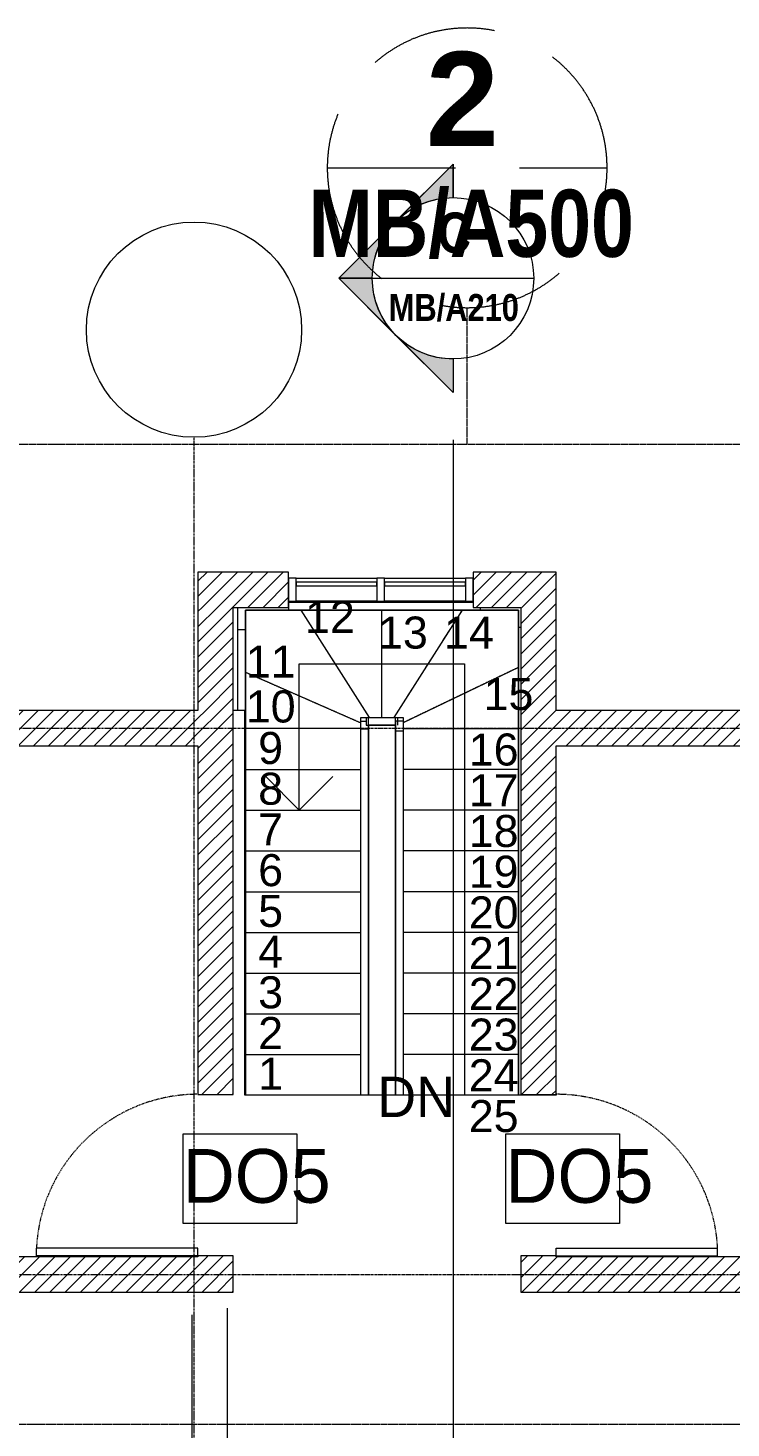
# Model space of a CAD drawing. Header units: inches. Extents: x 22 to 382261, y 22 to 371281.
# Drawn here: x 189958 to 194530, y 66043 to 75153 of the extents above; entities that cross this region are included whole.
import ezdxf

# ---------------------------------------------------------------- set-up
doc = ezdxf.new("R2010")
doc.units = ezdxf.units.IN
doc.header["$MEASUREMENT"] = 0
for name, pattern in [('Abgebrochen', [7.14375, 4.7625, -2.38125]), ('Dash', [6.35, 3.175, -3.175]), ('Grid Line 1_2_', [22.225, 12.7, -3.175, 3.175, -3.175]), ('Hidden 1_8_', [4.7625, 3.175, -1.5875]), ('Overhead', [3.96875, 2.38125, -1.5875])]:
    doc.linetypes.add(name, pattern=pattern)
for name, color, linetype, lineweight in [('A-ANNO-SYMB', 150, 'Continuous', 9), ('A-DETL-HDLN', 90, 'Hidden 1_8_', 9), ('A-DOOR', 31, 'Continuous', 9), ('A-DOOR-HDLN', 31, 'Dash', 9), ('A-DOOR-IDEN', 31, 'Continuous', 9), ('A-FLOR', 192, 'Continuous', 9), ('A-FLOR-HRAL', 11, 'Continuous', 9), ('A-GLAZ-CURT', 52, 'Continuous', 9), ('A-GLAZ-CWMG', 51, 'Continuous', 9), ('A-WALL-PATT', 111, 'Continuous', 9), ('G-ANNO-SYMB', 111, 'Continuous', 9), ('I-WALL', 2, 'Continuous', 9), ('S-GRID', 1, 'Continuous', 9), ('S-GRID-IDEN', 1, 'Continuous', 9), ('S-STRS', 31, 'Continuous', 9), ('S-STRS-ANNO', 31, 'Continuous', 9), ('S-STRS-IDEN', 31, 'Continuous', 9)]:
    doc.layers.add(name, color=color, linetype=linetype, lineweight=lineweight)
doc.styles.add('Arial', font='arial.ttf', dxfattribs={"height": 506.015625})
doc.styles.add('Arial Narrow_B', font='ARIALNB.TTF', dxfattribs={"height": 255})
doc.styles.add('Arial Narrow_B_1', font='ARIALNB.TTF', dxfattribs={"height": 170})
doc.styles.add('Arial Narrow_B_2', font='ARIALNB.TTF', dxfattribs={"height": 437.5})
doc.styles.add('Arial_B', font='arialbd.ttf', dxfattribs={"height": 350.793651})
doc.styles.add('Century Gothic', font='GOTHIC.TTF', dxfattribs={"height": 255})
doc.styles.add('Tw Cen MT Condensed', font='TCCM____.TTF', dxfattribs={"height": 1.35})
pattern_1 = [(45, (179271.156, 58474.37), (-49.49747, 49.49747), [])]

# ---------------------------------------------------------------- blocks, each defined once
blk = doc.blocks.new('M_Single-Flush - 1050 DOORS 2 gym _ memebers room-944587-02- FIRST FLOOR FURNITURE PLAN')
at = {"layer": 'A-DOOR'}
for p, q in [((525, -115), (474, -115)), ((474, -115), (474, -1165.5)), ((525, -115), (525, -1165.5)), ((525, -1165.5), (474, -1165.5))]:
    blk.add_line(p, q, dxfattribs=at)
at = {"layer": 'A-DOOR-HDLN'}
blk.add_arc((525, -115), 1051.7, 180, 267.22045, dxfattribs=at)
blk = doc.blocks.new('M_Single-Flush - 1050 DOORS-898826-02- FIRST FLOOR FURNITURE PLAN')
at = {"layer": 'A-DOOR'}
for p, q in [((525, 1165.5), (474, 1165.5)), ((474, 115), (474, 1165.5)), ((525, 115), (525, 1165.5)), ((525, 115), (474, 115))]:
    blk.add_line(p, q, dxfattribs=at)
at = {"layer": 'A-DOOR-HDLN'}
blk.add_arc((525, 115), 1051.7, 92.77955, 180, dxfattribs=at)
blk = doc.blocks.new('Rectangular Mullion - 50 x 150mm-442057-02- FIRST FLOOR FURNITURE PLAN')
at = {"layer": 'A-GLAZ-CWMG', "lineweight": 18}
for p, q in [((0, 75), (-50, 75)), ((-50, 75), (-50, -75)), ((0, -75), (0, 75)), ((-50, -75), (0, -75))]:
    blk.add_line(p, q, dxfattribs=at)
blk = doc.blocks.new('System Panel - Glazed-442035-02- FIRST FLOOR FURNITURE PLAN')
at = {"layer": 'A-GLAZ-CURT'}
for p, q in [((262.5, 49.5), (-262.5, 49.5)), ((-262.5, 49.5), (-262.5, 24.5)), ((-262.5, 24.5), (262.5, 24.5)), ((262.5, 24.5), (262.5, 49.5))]:
    blk.add_line(p, q, dxfattribs=at)
blk = doc.blocks.new('Rectangular Mullion - 50 x 150mm-442058-02- FIRST FLOOR FURNITURE PLAN')
at = {"layer": 'A-GLAZ-CWMG', "lineweight": 18}
for p, q in [((-50, 75), (0, 75)), ((-50, -75), (-50, 75)), ((0, 75), (0, -75)), ((0, -75), (-50, -75))]:
    blk.add_line(p, q, dxfattribs=at)
blk = doc.blocks.new('Rectangular Mullion - 50 x 150mm-442052-02- FIRST FLOOR FURNITURE PLAN')
at = {"layer": 'A-GLAZ-CWMG', "lineweight": 18}
for p, q in [((-25, 75), (25, 75)), ((-25, -75), (-25, 75)), ((25, 75), (25, -75)), ((25, -75), (-25, -75))]:
    blk.add_line(p, q, dxfattribs=at)
blk = doc.blocks.new('Rectangular Mullion - 50 x 150mm-440587-02- FIRST FLOOR FURNITURE PLAN')
at = {"layer": 'A-GLAZ-CWMG'}
for p, q in [((12431.2, 13098.2), (12956.2, 13098.2)), ((12956.2, 12948.2), (12431.2, 12948.2))]:
    blk.add_line(p, q, dxfattribs=at)
blk = doc.blocks.new('Top Rail Type - Top Rail_Internal_-670082-02- FIRST FLOOR FURNITURE PLAN')
at = {"layer": 'A-FLOR-HRAL'}
for p, q in [((12850.8, 12192), (12886, 12192)), ((12850.8, 12116.6), (12850.8, 12192)), ((12850.8, 9733.2), (12850.8, 12116.6)), ((12900.8, 12116.6), (12850.8, 12116.6)), ((12900.8, 12142), (12900.8, 12192)), ((12900.8, 12192), (13076.6, 12192)), ((13076.6, 12142), (12900.8, 12142)), ((12900.8, 12142), (12900.8, 12116.6)), ((12900.8, 12116.6), (12900.8, 9733.2)), ((13076.6, 12192), (13126.6, 12192)), ((13076.6, 12103.5), (13076.6, 12192)), ((13126.6, 12192), (13126.6, 12103.5)), ((13076.6, 9733.2), (13076.6, 12103.5)), ((13126.6, 12103.5), (13076.6, 12103.5)), ((13126.6, 12103.5), (13126.6, 9733.2)), ((13126.6, 9733.2), (13076.6, 9733.2))]:
    blk.add_line(p, q, dxfattribs=at)
blk = doc.blocks.new('Top Rail Type - Top Rail_Internal_-V10-02- FIRST FLOOR FURNITURE PLAN')
at = {"layer": 'A-FLOR-HRAL'}
for p, q in [((12850.8, 12167), (12886, 12167)), ((12850.8, 12116.6), (12850.8, 12167)), ((12850.8, 9733.2), (12850.8, 12116.6)), ((12885.9, 12192), (12885.9, 12142)), ((12885.9, 12192), (13076.6, 12192)), ((12885.9, 12142), (13076.6, 12142)), ((12900.8, 12116.6), (12900.8, 12142)), ((12900.8, 9733.2), (12900.8, 12116.6)), ((13126.6, 12167), (13076.6, 12167)), ((13076.6, 12167), (13076.6, 12103.5)), ((13088.8, 12192), (13088.8, 12142)), ((13126.6, 12167), (13126.6, 12103.5)), ((13076.6, 12103.5), (13076.6, 9733.2)), ((13126.6, 12103.5), (13126.6, 9733.2)), ((13126.6, 9733.2), (13076.6, 9733.2))]:
    blk.add_line(p, q, dxfattribs=at)
blk = doc.blocks.new('Top Rail Type - Top Rail_Internal_-670101-02- FIRST FLOOR FURNITURE PLAN')
at = {"layer": 'A-FLOR-HRAL'}
for p, q in [((12381.2, 12941.2), (12384, 12941.2)), ((12384, 12891.2), (12384, 12941.2)), ((12384, 12941.2), (13581.2, 12941.2)), ((12051.6, 12762.8), (12051.6, 12908.2)), ((12101.6, 12891.2), (12101.6, 12762.8)), ((12384, 12891.2), (12101.6, 12891.2)), ((13628.7, 12891.2), (12384, 12891.2)), ((13628.7, 12891.2), (13628.7, 12908.2)), ((13875.8, 12891.2), (13628.7, 12891.2)), ((13875.8, 12778.8), (13875.8, 12891.2)), ((12051.6, 12238.2), (12051.6, 12762.8)), ((12101.6, 12762.8), (12051.6, 12762.8)), ((12101.6, 12762.8), (12101.6, 9733.2)), ((13875.8, 12778.8), (13891.2, 12778.8)), ((13875.8, 9733.2), (13875.8, 12778.8)), ((13925.8, 9733.2), (13875.8, 9733.2)), ((13925.8, 9738.2), (13925.8, 9733.2))]:
    blk.add_line(p, q, dxfattribs=at)
blk = doc.blocks.new('Top Rail Type - Top Rail_Internal_-V11-02- FIRST FLOOR FURNITURE PLAN')
at = {"layer": 'A-FLOR-HRAL'}
for p, q in [((12381.2, 12941.2), (12384, 12941.2)), ((12384, 12941.2), (13581.2, 12941.2)), ((12051.6, 12762.8), (12051.6, 12908.2)), ((12101.6, 12891.2), (12384, 12891.2)), ((12101.6, 12762.8), (12101.6, 12891.2)), ((12384, 12891.2), (13628.7, 12891.2)), ((13628.7, 12891.2), (13875.8, 12891.2)), ((13875.8, 12891.2), (13875.8, 12778.8)), ((12051.6, 12238.2), (12051.6, 12762.8)), ((12101.6, 9733.2), (12101.6, 12762.8)), ((13875.8, 12778.8), (13875.8, 9733.2)), ((13925.8, 9733.2), (13875.8, 9733.2)), ((13925.8, 9738.2), (13925.8, 9733.2))]:
    blk.add_line(p, q, dxfattribs=at)
blk = doc.blocks.new('Grid - Grid Head - Circle-749417-02- FIRST FLOOR FURNITURE PLAN')
at = {"layer": 'S-GRID-IDEN'}
blk.add_circle((0, 0), 4, dxfattribs=at)
blk = doc.blocks.new('Floor Plan - Metric Callout-744581-02- FIRST FLOOR FURNITURE PLAN')
at = {"layer": 'A-ANNO-SYMB', "linetype": 'Abgebrochen'}
blk.add_line((-5.2, 0), (5.2, 0), dxfattribs=at)
for start, end in [(360, 180), (180, 360)]:
    blk.add_arc((0, 0), 5.2, start, end, dxfattribs=at)
blk = doc.blocks.new('M_Door Tag1 - M_Door Tag 2-910938-02- FIRST FLOOR FURNITURE PLAN')
at = {"layer": 'A-DOOR-IDEN'}
for p, q in [((-1.206, 1.536), (3.019, 1.536)), ((-1.206, -1.791), (-1.206, 1.536)), ((3.019, 1.536), (3.019, -1.791)), ((3.019, -1.791), (-1.206, -1.791))]:
    blk.add_line(p, q, dxfattribs=at)
blk = doc.blocks.new('Section - M_Section Head - Filled 2-912447-02- FIRST FLOOR FURNITURE PLAN')
at = {"layer": 'G-ANNO-SYMB'}
h = blk.add_hatch(color=256, dxfattribs=at)
edge = h.paths.add_edge_path()
edge.add_line((-6, 4.243), (-6, 3))
edge.add_arc((-6, 0), 3, 90, 135)
edge.add_line((-8.121, 2.121), (-6, 4.243))
h = blk.add_hatch(color=256, dxfattribs=at)
edge = h.paths.add_edge_path()
edge.add_line((-6, 4.243), (-3.879, 2.121))
edge.add_arc((-6, 0), 3, 45, 90)
edge.add_line((-6, 3), (-6, 4.243))
h = blk.add_hatch(color=256, dxfattribs=at)
edge = h.paths.add_edge_path()
edge.add_line((-10.243, 0), (-8.121, 2.121))
edge.add_arc((-6, 0), 3, 135, 180)
edge.add_line((-9, 0), (-10.243, 0))
h = blk.add_hatch(color=256, dxfattribs=at)
edge = h.paths.add_edge_path()
edge.add_line((-1.757, 0), (-3, 0))
edge.add_arc((-6, 0), 3, 360, 405)
edge.add_line((-3.879, 2.121), (-1.757, 0))
for p, q in [((-6, 4.243), (-10.243, 0)), ((-6, 4.243), (-8.121, 2.121)), ((-6, 3), (-6, 4.243)), ((-6, 4.243), (-6, 3)), ((-3.879, 2.121), (-6, 4.243)), ((-6, 4.243), (-1.757, 0)), ((-8.121, 2.121), (-10.243, 0)), ((-1.757, 0), (-3.879, 2.121)), ((-10.243, 0), (-9, 0)), ((-3, 0), (-1.757, 0)), ((-9, 0), (-10.243, 0)), ((-3, 0), (-1.757, 0))]:
    blk.add_line(p, q, dxfattribs=at)
for start, end in [(360, 180), (90, 135), (45, 90), (135, 180), (360, 45), (180, 360)]:
    blk.add_arc((-6, 0), 3, start, end, dxfattribs=at)

msp = doc.modelspace()

# ---------------------------------------------------------------- hatches: boundary and pattern name
at = {"layer": 'A-WALL-PATT'}
h = msp.add_hatch(dxfattribs=at)
h.set_pattern_fill('FP_1', color=256, style=0, pattern_type=2)
h.set_pattern_definition(pattern_1)
h.paths.add_polyline_path([(193162.4, 71382.6), (193392.4, 71382.6), (193392.4, 71612.6), (192852.4, 71612.6), (192852.4, 71382.6), (192859.3, 71382.6)])
h.paths.add_polyline_path([(191652.4, 71382.6), (191652.4, 71612.6), (191062.8, 71612.6), (191063.2, 71382.6), (191367.4, 71382.6)])
h = msp.add_hatch(dxfattribs=at)
h.set_pattern_fill('FP_1', color=256, style=0, pattern_type=2)
h.set_pattern_definition(pattern_1)
h.paths.add_polyline_path([(191063.2, 70712.6), (191292.8, 70712.6), (191292.8, 71382.6), (191062.8, 71382.6), (191062.8, 70712.6)])
h = msp.add_hatch(dxfattribs=at)
h.set_pattern_fill('FP_1', color=256, style=0, pattern_type=2)
h.set_pattern_definition(pattern_1)
h.paths.add_polyline_path([(193162.4, 70597.6), (193392.4, 70597.6), (193392.4, 71382.6), (193162.4, 71382.6), (193162.4, 70615.5)])
h = msp.add_hatch(dxfattribs=at)
h.set_pattern_fill('FP_1', color=256, style=0, pattern_type=2)
h.set_pattern_definition(pattern_1)
h.paths.add_polyline_path([(189814.4, 70482.6), (191063.2, 70482.6), (191062.8, 70712.6), (189727.4, 70712.6), (189727.4, 70482.6)])
h.paths.add_polyline_path([(180796.4, 70482.6), (181627.4, 70482.6), (181627.4, 70712.6), (180732.4, 70712.6), (180732.4, 70482.6)])
h.paths.add_polyline_path([(184627.4, 70482.6), (186727.4, 70482.6), (186727.4, 70712.6), (184627.4, 70712.6)])
h = msp.add_hatch(dxfattribs=at)
h.set_pattern_fill('FP_1', color=256, style=0, pattern_type=2)
h.set_pattern_definition(pattern_1)
h.paths.add_polyline_path([(191293.2, 67157.6), (191293.2, 67162.6), (191063.2, 67162.6), (191063.2, 67157.6)])
h.paths.add_polyline_path([(191063.2, 68212.6), (191293.2, 68212.6), (191292.8, 70712.6), (191063.2, 70712.6), (191063.2, 68279.2)])
h = msp.add_hatch(dxfattribs=at)
h.set_pattern_fill('FP_1', color=256, style=0, pattern_type=2)
h.set_pattern_definition(pattern_1)
h.paths.add_polyline_path([(193392.4, 70482.6), (194867.4, 70482.6), (194867.4, 70712.6), (193392.4, 70712.6), (193392.4, 70541.4)])
h.paths.add_polyline_path([(201994.5, 70482.6), (201994.5, 70712.6), (201294.5, 70712.6), (201294.5, 70482.6), (201413.5, 70482.6)])
h.paths.add_polyline_path([(199794.5, 70482.6), (199794.5, 70712.6), (196367.4, 70712.6), (196367.4, 70482.6), (198097.4, 70482.6)])
h = msp.add_hatch(dxfattribs=at)
h.set_pattern_fill('FP_1', color=256, style=0, pattern_type=2)
h.set_pattern_definition(pattern_1)
h.paths.add_polyline_path([(193162.4, 67157.6), (193392.4, 67157.6), (193392.4, 67162.6), (193162.4, 67162.6)])
h.paths.add_polyline_path([(193162.4, 68212.6), (193392.4, 68212.6), (193392.4, 70597.6), (193162.4, 70597.6), (193162.4, 69462.2)])
h = msp.add_hatch(dxfattribs=at)
h.set_pattern_fill('FP_1', color=256, style=0, pattern_type=2)
h.set_pattern_definition(pattern_1)
h.paths.add_polyline_path([(180727.4, 66927.6), (181627.4, 66927.6), (181627.4, 67157.6), (180612.4, 67157.6), (180612.4, 66927.6), (180722.4, 66927.6)])
h.paths.add_polyline_path([(191293.2, 66927.6), (191293.2, 67157.6), (189727.4, 67157.6), (189727.4, 66927.6), (189814.4, 66927.6)])
h.paths.add_polyline_path([(201994.5, 66927.6), (201994.1, 67157.6), (201752.4, 67157.6), (201752.4, 66927.6), (201994.1, 66927.6)])
h.paths.add_polyline_path([(200702.4, 66927.6), (200702.4, 67157.6), (193162.4, 67157.6), (193162.4, 66927.6), (199964.2, 66927.6)])
h.paths.add_polyline_path([(184627.4, 66927.6), (186727.4, 66927.6), (186727.4, 67157.6), (184627.4, 67157.6)])

# ---------------------------------------------------------------- linework, layer by layer
at = {"layer": 'A-ANNO-SYMB', "linetype": 'Abgebrochen'}
for p, q in [((192814.3, 72441.6), (192814.3, 73332.9)), ((202682.7, 72441.6), (180283.6, 72441.6)), ((180283.6, 66068.1), (202682.7, 66068.1))]:
    msp.add_line(p, q, dxfattribs=at)
at = {"layer": 'A-DETL-HDLN'}
for p, q in [((191022.4, 66778.9), (191022.4, 53882.6)), ((191252.4, 66822.6), (191252.4, 53915.1))]:
    msp.add_line(p, q, dxfattribs=at)
at = {"layer": 'A-FLOR'}
for p, q in [((191367.4, 70712.6), (191293.2, 70712.6)), ((191367.4, 68207.6), (191367.4, 70712.6)), ((192347.8, 68207.6), (191367.4, 68207.6)), ((193147, 68207.6), (192397.8, 68207.6)), ((193392.4, 68207.6), (193197, 68207.6)), ((193392.4, 68212.6), (193392.4, 68207.6))]:
    msp.add_line(p, q, dxfattribs=at)
at = {"layer": 'G-ANNO-SYMB'}
for p, q in [((192197.1, 73524), (193247.1, 73524)), ((192722.1, 72474), (192722.1, 51261.1))]:
    msp.add_line(p, q, dxfattribs=at)
at = {"layer": 'I-WALL', "lineweight": 18}
for p, q in [((191652.4, 71612.6), (191062.8, 71612.6)), ((191062.8, 71612.6), (191062.8, 70712.6)), ((191652.4, 71382.6), (191652.4, 71612.6)), ((193392.4, 71612.6), (192852.4, 71612.6)), ((192852.4, 71612.6), (192852.4, 71382.6)), ((193392.4, 70712.6), (193392.4, 71612.6)), ((191292.8, 71382.6), (191652.4, 71382.6)), ((191292.8, 70712.6), (191292.8, 71382.6)), ((192852.4, 71382.6), (193162.4, 71382.6)), ((193162.4, 71382.6), (193162.4, 68212.6)), ((191062.8, 70712.6), (189727.4, 70712.6)), ((191293.2, 70712.6), (191292.8, 70712.6)), ((191293.2, 68212.6), (191293.2, 70712.6)), ((194867.4, 70712.6), (193392.4, 70712.6)), ((189727.4, 70482.6), (191063.2, 70482.6)), ((191063.2, 70482.6), (191063.2, 68212.6)), ((193392.4, 70482.6), (194867.4, 70482.6)), ((193392.4, 68212.6), (193392.4, 70482.6)), ((191063.2, 68212.6), (191293.2, 68212.6)), ((193162.4, 68212.6), (193392.4, 68212.6)), ((191063.2, 67157.6), (189727.4, 67157.6)), ((191293.2, 67162.6), (191063.2, 67162.6)), ((191063.2, 67162.6), (191063.2, 67157.6)), ((191293.2, 66927.6), (191293.2, 67162.6)), ((193162.4, 67162.6), (193162.4, 66927.6)), ((193392.4, 67162.6), (193162.4, 67162.6)), ((193392.4, 67157.6), (193392.4, 67162.6)), ((200702.4, 67157.6), (193392.4, 67157.6)), ((189727.4, 66927.6), (191293.2, 66927.6)), ((193162.4, 66927.6), (200702.4, 66927.6))]:
    msp.add_line(p, q, dxfattribs=at)
at = {"layer": 'S-GRID', "linetype": 'Grid Line 1_2_'}
for p, q in [((191037.4, 49071), (191037.4, 72489.8)), ((166187.4, 70597.6), (205150.3, 70597.6)), ((166187.4, 67042.6), (205150.3, 67042.6))]:
    msp.add_line(p, q, dxfattribs=at)
at = {"layer": 'S-STRS'}
for p, q in [((191322.4, 70982.6), (191322.4, 71382.6)), ((191652.4, 71416), (191701.2, 71416)), ((191701.2, 71416), (192257.4, 71416)), ((191733.2, 71365.6), (192177.1, 70666.4)), ((192257.4, 71416), (192813.6, 71416)), ((192257.4, 71365.6), (192257.4, 70666.4)), ((192781.6, 71365.6), (192337.6, 70666.4)), ((192813.6, 71416), (192852.4, 71416)), ((191322.4, 70712.6), (191322.4, 70982.6)), ((193147, 70991.8), (192397.8, 70632.3)), ((191372.8, 70960.5), (192122, 70631.7)), ((192172.4, 70616), (192209.1, 70616)), ((192172.4, 70609.6), (192172.4, 70616)), ((192172.4, 70597.6), (192172.4, 70609.6)), ((192209.1, 70616), (192257.4, 70616)), ((192257.4, 70616), (192305.6, 70616)), ((192305.6, 70616), (192347.4, 70616)), ((192347.4, 70616), (192347.4, 70608.1)), ((192347.4, 70608.1), (192347.4, 70592.6)), ((191372.8, 70597.6), (192122, 70597.6)), ((192172.4, 70327.6), (192172.4, 70597.6)), ((192347.4, 70592.6), (192347.4, 70327.6)), ((193147, 70592.6), (192397.8, 70592.6)), ((191372.8, 70327.6), (192122, 70327.6)), ((192172.4, 70062.6), (192172.4, 70327.6)), ((192347.4, 70327.6), (192347.4, 70062.6)), ((193147, 70327.6), (192397.8, 70327.6)), ((191372.8, 70062.6), (192122, 70062.6)), ((192172.4, 69797.6), (192172.4, 70062.6)), ((192347.4, 70062.6), (192347.4, 69797.6)), ((193147, 70062.6), (192397.8, 70062.6)), ((191372.8, 69797.6), (192122, 69797.6)), ((192172.4, 69532.6), (192172.4, 69797.6)), ((192347.4, 69797.6), (192347.4, 69532.6)), ((193147, 69797.6), (192397.8, 69797.6)), ((191372.8, 69532.6), (192122, 69532.6)), ((192172.4, 69267.6), (192172.4, 69532.6)), ((192347.4, 69532.6), (192347.4, 69267.6)), ((193147, 69532.6), (192397.8, 69532.6)), ((191372.8, 69267.6), (192122, 69267.6)), ((192172.4, 69002.6), (192172.4, 69267.6)), ((192347.4, 69267.6), (192347.4, 69002.6)), ((193147, 69267.6), (192397.8, 69267.6)), ((191372.8, 69002.6), (192122, 69002.6)), ((192172.4, 68737.6), (192172.4, 69002.6)), ((192347.4, 69002.6), (192347.4, 68737.6)), ((193147, 69002.6), (192397.8, 69002.6)), ((191372.8, 68737.6), (192122, 68737.6)), ((192172.4, 68472.6), (192172.4, 68737.6)), ((192347.4, 68737.6), (192347.4, 68472.6)), ((193147, 68737.6), (192397.8, 68737.6)), ((191372.8, 68472.6), (192122, 68472.6)), ((192172.4, 68207.6), (192172.4, 68472.6)), ((192347.4, 68472.6), (192347.4, 68207.6)), ((193147, 68472.6), (192397.8, 68472.6)), ((193147, 68207.6), (192397.8, 68207.6)), ((193197.4, 68212.6), (193197.4, 68207.6))]:
    msp.add_line(p, q, dxfattribs=at)
at = {"layer": 'S-STRS', "linetype": 'Overhead'}
for p, q in [((191733.2, 71365.6), (192177.1, 70666.4)), ((192257.4, 71365.6), (192257.4, 70666.4)), ((192781.6, 71365.6), (192337.6, 70666.4)), ((193147, 70991.8), (192397.8, 70632.3)), ((191372.8, 70960.5), (192122, 70631.7)), ((191372.8, 70597.6), (192122, 70597.6)), ((193147, 70592.6), (192397.8, 70592.6)), ((191372.8, 70327.6), (192122, 70327.6)), ((193147, 70327.6), (192397.8, 70327.6)), ((191372.8, 70062.6), (192122, 70062.6)), ((193147, 70062.6), (192397.8, 70062.6)), ((191372.8, 69797.6), (192122, 69797.6)), ((193147, 69797.6), (192397.8, 69797.6)), ((191372.8, 69532.6), (192122, 69532.6)), ((193147, 69532.6), (192397.8, 69532.6)), ((191372.8, 69267.6), (192122, 69267.6)), ((193147, 69267.6), (192397.8, 69267.6)), ((191372.8, 69002.6), (192122, 69002.6)), ((193147, 69002.6), (192397.8, 69002.6)), ((191372.8, 68737.6), (192122, 68737.6)), ((193147, 68737.6), (192397.8, 68737.6)), ((191372.8, 68472.6), (192122, 68472.6)), ((193147, 68472.6), (192397.8, 68472.6))]:
    msp.add_line(p, q, dxfattribs=at)
at = {"layer": 'S-STRS-ANNO'}
for p, q in [((191722.4, 71016), (191955.1, 71016)), ((191722.4, 70807.1), (191722.4, 71016)), ((191955.1, 71016), (192257.4, 71016)), ((192257.4, 71016), (192559.6, 71016)), ((192559.6, 71016), (192797.4, 71016)), ((192797.4, 71016), (192797.4, 70824)), ((191722.4, 70597.6), (191722.4, 70807.1)), ((192797.4, 70824), (192797.4, 70592.6)), ((191722.4, 70327.6), (191722.4, 70597.6)), ((192797.4, 70592.6), (192797.4, 70327.6)), ((191722.4, 70062.6), (191503.6, 70281.3)), ((191722.4, 70062.6), (191722.4, 70327.6)), ((191722.4, 70062.6), (191941.1, 70281.3)), ((192797.4, 70327.6), (192797.4, 70062.6)), ((192797.4, 70062.6), (192797.4, 69797.6)), ((192797.4, 69797.6), (192797.4, 69532.6)), ((192797.4, 69532.6), (192797.4, 69267.6)), ((192797.4, 69267.6), (192797.4, 69002.6)), ((192797.4, 69002.6), (192797.4, 68737.6)), ((192797.4, 68737.6), (192797.4, 68472.6)), ((192797.4, 68472.6), (192797.4, 68207.6))]:
    msp.add_line(p, q, dxfattribs=at)

# ---------------------------------------------------------------- block references
at = {"layer": 'A-ANNO-SYMB', "linetype": 'Abgebrochen', "xscale": 174.9999999999999, "yscale": 174.9999999999999, "zscale": 174.9999999999999}
msp.add_blockref('Floor Plan - Metric Callout-744581-02- FIRST FLOOR FURNITURE PLAN', (192814.3, 74242.9), dxfattribs=at)
at = {"layer": 'A-DOOR-HDLN', "rotation": 270}
for name, p in [('M_Single-Flush - 1050 DOORS 2 gym _ memebers room-944587-02- FIRST FLOOR FURNITURE PLAN', (191178.2, 67687.6)), ('M_Single-Flush - 1050 DOORS-898826-02- FIRST FLOOR FURNITURE PLAN', (193277.4, 67687.6))]:
    msp.add_blockref(name, p, dxfattribs=at)
at = {"layer": 'A-DOOR-IDEN', "xscale": 174.9999999999999, "yscale": 174.9999999999999, "zscale": 174.9999999999999}
for p in [(191178.2, 67687.6), (193277.4, 67687.6)]:
    msp.add_blockref('M_Door Tag1 - M_Door Tag 2-910938-02- FIRST FLOOR FURNITURE PLAN', p, dxfattribs=at)
at = {"layer": 'A-FLOR-HRAL'}
for name in ['Top Rail Type - Top Rail_Internal_-670101-02- FIRST FLOOR FURNITURE PLAN', 'Top Rail Type - Top Rail_Internal_-V11-02- FIRST FLOOR FURNITURE PLAN', 'Top Rail Type - Top Rail_Internal_-670082-02- FIRST FLOOR FURNITURE PLAN', 'Top Rail Type - Top Rail_Internal_-V10-02- FIRST FLOOR FURNITURE PLAN']:
    msp.add_blockref(name, (179271.2, 58474.4), dxfattribs=at)
at = {"layer": 'A-GLAZ-CURT'}
for p in [(191964.9, 71497.6), (192539.9, 71497.6)]:
    msp.add_blockref('System Panel - Glazed-442035-02- FIRST FLOOR FURNITURE PLAN', p, dxfattribs=at)
at = {"layer": 'A-GLAZ-CWMG', "rotation": 180}
msp.add_blockref('Rectangular Mullion - 50 x 150mm-442057-02- FIRST FLOOR FURNITURE PLAN', (191652.4, 71497.6), dxfattribs=at)
at = {"layer": 'A-GLAZ-CWMG'}
for p in [(179271.2, 58474.4), (179846.2, 58474.4)]:
    msp.add_blockref('Rectangular Mullion - 50 x 150mm-440587-02- FIRST FLOOR FURNITURE PLAN', p, dxfattribs=at)
at = {"layer": 'A-GLAZ-CWMG', "extrusion": (0, 0, -1), "rotation": 180}
for name, p in [('Rectangular Mullion - 50 x 150mm-442052-02- FIRST FLOOR FURNITURE PLAN', (-192252.4, 71497.6)), ('Rectangular Mullion - 50 x 150mm-442058-02- FIRST FLOOR FURNITURE PLAN', (-192852.4, 71497.6))]:
    msp.add_blockref(name, p, dxfattribs=at)
at = {"layer": 'G-ANNO-SYMB', "extrusion": (0, 0, -1), "xscale": 174.9999999999999, "yscale": 174.9999999999999, "zscale": 174.9999999999999, "rotation": 270.0000000000005}
msp.add_blockref('Section - M_Section Head - Filled 2-912447-02- FIRST FLOOR FURNITURE PLAN', (-192722.1, 72474), dxfattribs=at)
at = {"layer": 'S-GRID-IDEN', "xscale": 174.9999999999999, "yscale": 174.9999999999999, "zscale": 174.9999999999999}
msp.add_blockref('Grid - Grid Head - Circle-749417-02- FIRST FLOOR FURNITURE PLAN', (191037.4, 73189.8), dxfattribs=at)

# ---------------------------------------------------------------- texts
at = {"layer": 'A-ANNO-SYMB', "linetype": 'Abgebrochen', "attachment_point": 1}
for s, insert, char_height, width, style in [('\\fArial|b1|i0|c0|p34|;2', (192545.2, 74997.4), 612.5, 589.24, 'Arial_B'), ('MB/A500', (191782.5, 74100.9), 437.5, 2553.375, 'Arial Narrow_B_2')]:
    msp.add_mtext(s, dxfattribs=dict(at, insert=insert, char_height=char_height, width=width, style=style))
at = {"layer": 'A-DOOR-IDEN', "char_height": 350, "width": 841.772, "attachment_point": 1, "style": 'Tw Cen MT Condensed'}
for insert in [(190964.1, 67858.1), (193063.3, 67858.1)]:
    msp.add_mtext('DO5', dxfattribs=dict(at, insert=insert))
at = {"layer": 'G-ANNO-SYMB', "attachment_point": 1}
for s, insert, char_height, width, style in [('\\fArial Narrow|b1|i0|c0|p34|;C', (192621.7, 73952), 262.5, 266.561, 'Arial Narrow_B'), ('MB/A210', (192304.1, 73421.6), 175, 1038.185, 'Arial Narrow_B_1')]:
    msp.add_mtext(s, dxfattribs=dict(at, insert=insert, char_height=char_height, width=width, style=style))
at = {"layer": 'S-STRS-ANNO', "attachment_point": 1, "line_spacing_factor": 0.941778, "style": 'Arial'}
for s, insert, char_height, width in [('12', (191759.8, 71425.2), 208.36, 384.607), ('13', (192234.6, 71322.9), 208.36, 384.607), ('14', (192663.8, 71322.9), 208.36, 384.607), ('11', (191374.6, 71133.9), 208.36, 384.607), ('15', (192921.2, 70923.1), 208.36, 384.607), ('10', (191374.6, 70842), 208.36, 384.607), ('9', (191454.7, 70572), 208.4, 192.304), ('16', (192824.6, 70562), 208.36, 384.607), ('8', (191454.7, 70307), 208.4, 192.304), ('17', (192824.6, 70297), 208.36, 384.607), ('7', (191454.7, 70042), 208.4, 192.304), ('18', (192824.6, 70032), 208.36, 384.607), ('6', (191454.7, 69777), 208.4, 192.304), ('19', (192824.6, 69767), 208.36, 384.607), ('5', (191454.7, 69512), 208.4, 192.304), ('20', (192824.6, 69502), 208.36, 384.607), ('4', (191454.7, 69247), 208.4, 192.304), ('21', (192824.6, 69237), 208.36, 384.607), ('3', (191454.7, 68982), 208.4, 192.304), ('22', (192824.6, 68972), 208.36, 384.607), ('2', (191454.7, 68717), 208.4, 192.304), ('23', (192824.6, 68707), 208.36, 384.607), ('1', (191454.7, 68452), 208.4, 192.304), ('24', (192824.6, 68442), 208.36, 384.607), ('25', (192824.6, 68177), 208.36, 384.607)]:
    msp.add_mtext(s, dxfattribs=dict(at, insert=insert, char_height=char_height, width=width))
at = {"layer": 'S-STRS-IDEN', "insert": (192228.5, 68328.7), "char_height": 262.5, "width": 652.605, "attachment_point": 1, "line_spacing_factor": 0.984502, "style": 'Century Gothic'}
msp.add_mtext('DN', dxfattribs=at)

doc.saveas('drawing.dxf')
